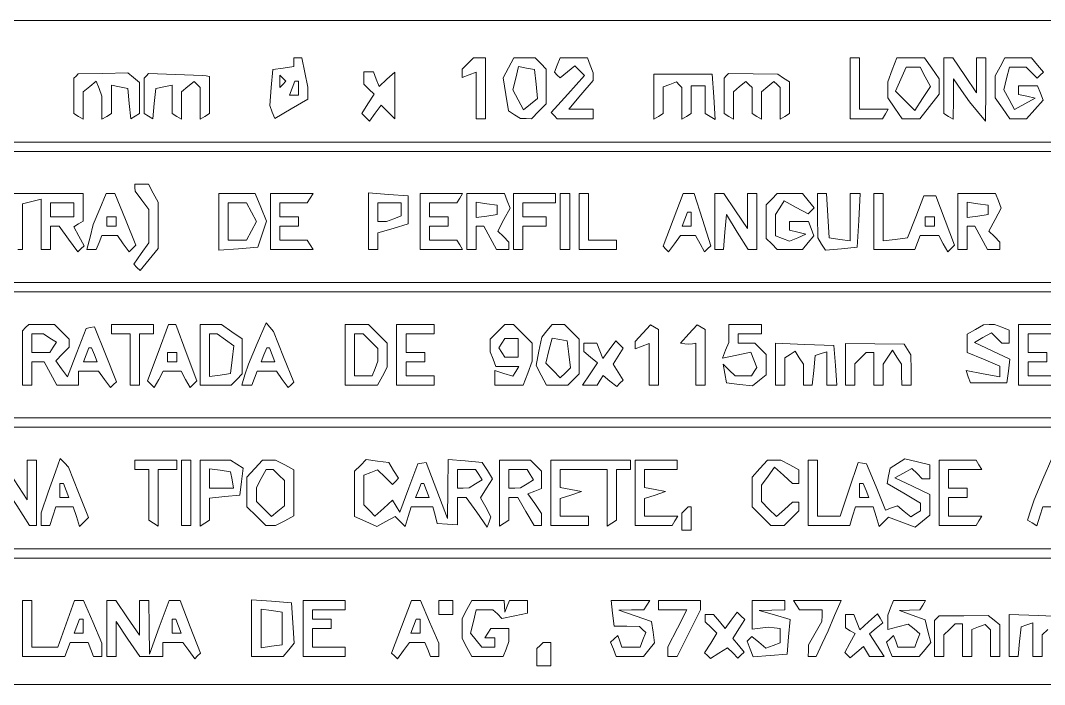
# Paper-space layout 'AN-01-DGE-004' of a CAD drawing. Header units: metres, sheet in millimetres. Extents: x 12 to 193, y 4 to 291.
# Drawn here: x 87.46 to 114.35, y 78.78 to 96.21 of the extents above; entities that cross this region are included whole.
import ezdxf

# ---------------------------------------------------------------- set-up
doc = ezdxf.new("R2010")
doc.units = ezdxf.units.M
doc.layers.add('DGE_CONTORNOS', color=7, linetype='Continuous', lineweight=0)
doc.layers.add('DGE_DATOS', color=7, linetype='Continuous', lineweight=0)

# ---------------------------------------------------------------- blocks, each defined once
blk = doc.blocks.new('LP_REF_DGE_MT_004')
at = {"layer": 'DGE_CONTORNOS'}
for points in [[(180.58, 94.613), (180.58, 93.017), (120.727, 93.017), (60.874, 93.017), (60.874, 94.613), (60.874, 96.209), (120.727, 96.209), (180.58, 96.209)], [(94.637, 95.113), (94.637, 94.999), (94.361, 94.959), (94.085, 94.92), (94.046, 94.447), (94.007, 93.973), (94.072, 93.804), (94.137, 93.634), (94.571, 93.89), (95.005, 94.146), (95.005, 94.303), (95.005, 94.46), (94.929, 94.843), (94.852, 95.227), (94.744, 95.227), (94.637, 95.227)], [(99.204, 95.08), (99.057, 94.932), (99.057, 94.821), (99.057, 94.71), (99.241, 94.78), (99.425, 94.851), (99.425, 94.241), (99.425, 93.631), (99.548, 93.631), (99.671, 93.631), (99.671, 94.429), (99.671, 95.227), (99.511, 95.227), (99.352, 95.227)], [(100.276, 94.965), (100.135, 94.702), (100.206, 94.269), (100.276, 93.835), (100.434, 93.735), (100.592, 93.635), (100.736, 93.633), (100.881, 93.631), (101.074, 93.824), (101.267, 94.017), (101.267, 94.475), (101.267, 94.932), (101.12, 95.08), (100.972, 95.227), (100.694, 95.227), (100.416, 95.227)], [(101.555, 95.038), (101.482, 94.848), (101.556, 94.775), (101.629, 94.701), (101.822, 94.861), (102.014, 95.02), (102.143, 94.891), (102.272, 94.762), (101.833, 94.276), (101.394, 93.79), (101.474, 93.711), (101.553, 93.631), (102.024, 93.631), (102.495, 93.631), (102.495, 93.754), (102.495, 93.877), (102.177, 93.877), (101.859, 93.877), (102.177, 94.254), (102.495, 94.632), (102.495, 94.735), (102.495, 94.839), (102.42, 95.033), (102.346, 95.227), (101.987, 95.227), (101.628, 95.227)], [(109.247, 94.429), (109.247, 93.631), (109.67, 93.631), (110.092, 93.631), (110.168, 93.754), (110.244, 93.877), (109.868, 93.877), (109.493, 93.877), (109.493, 94.552), (109.493, 95.227), (109.37, 95.227), (109.247, 95.227)], [(110.349, 94.912), (110.23, 94.597), (110.23, 94.387), (110.23, 94.177), (110.421, 93.904), (110.612, 93.631), (110.842, 93.631), (111.071, 93.631), (111.326, 93.954), (111.58, 94.278), (111.58, 94.48), (111.58, 94.681), (111.389, 94.954), (111.198, 95.227), (110.833, 95.227), (110.469, 95.227)], [(111.703, 94.498), (111.703, 93.768), (111.826, 93.692), (111.948, 93.616), (111.955, 94.146), (111.961, 94.675), (112.17, 94.374), (112.378, 94.074), (112.589, 93.822), (112.8, 93.57), (112.804, 94.398), (112.808, 95.227), (112.685, 95.227), (112.562, 95.227), (112.562, 94.769), (112.562, 94.311), (112.251, 94.769), (111.94, 95.227), (111.821, 95.227), (111.703, 95.227)], [(113.181, 94.99), (113.053, 94.752), (113.053, 94.464), (113.053, 94.177), (113.245, 93.904), (113.436, 93.631), (113.655, 93.631), (113.875, 93.631), (114.093, 93.872), (114.311, 94.113), (114.239, 94.302), (114.166, 94.49), (113.917, 94.49), (113.667, 94.49), (113.667, 94.377), (113.667, 94.263), (113.882, 94.218), (114.097, 94.173), (113.826, 94.023), (113.555, 93.873), (113.416, 94.132), (113.278, 94.39), (113.352, 94.686), (113.426, 94.981), (113.645, 94.981), (113.864, 94.981), (114.009, 94.836), (114.154, 94.691), (114.235, 94.772), (114.316, 94.853), (114.161, 95.04), (114.006, 95.227), (113.657, 95.227), (113.308, 95.227)], [(100.997, 94.54), (101.034, 94.163), (100.852, 94.012), (100.67, 93.861), (100.528, 94.126), (100.387, 94.39), (100.463, 94.694), (100.539, 94.998), (100.75, 94.958), (100.96, 94.918)], [(111.216, 94.728), (111.352, 94.474), (111.147, 94.16), (110.941, 93.847), (110.686, 94.102), (110.431, 94.357), (110.573, 94.669), (110.715, 94.981), (110.898, 94.981), (111.08, 94.981)], [(88.923, 94.751), (88.867, 94.695), (88.867, 94.232), (88.867, 93.768), (88.989, 93.692), (89.112, 93.616), (89.112, 93.977), (89.112, 94.338), (89.282, 94.478), (89.452, 94.619), (89.528, 94.422), (89.603, 94.225), (89.603, 93.921), (89.603, 93.616), (89.726, 93.692), (89.849, 93.768), (89.849, 94.138), (89.849, 94.508), (90.064, 94.468), (90.278, 94.427), (90.317, 94.027), (90.356, 93.626), (90.471, 93.697), (90.585, 93.768), (90.585, 94.176), (90.585, 94.583), (90.432, 94.708), (90.278, 94.833), (89.629, 94.82), (88.979, 94.808)], [(90.768, 94.754), (90.708, 94.695), (90.708, 94.232), (90.708, 93.768), (90.823, 93.697), (90.938, 93.626), (90.977, 94.027), (91.015, 94.427), (91.23, 94.468), (91.445, 94.508), (91.445, 94.138), (91.445, 93.768), (91.568, 93.692), (91.69, 93.616), (91.69, 93.977), (91.69, 94.338), (91.855, 94.474), (92.02, 94.611), (92.101, 94.53), (92.182, 94.449), (92.182, 94.033), (92.182, 93.616), (92.304, 93.692), (92.427, 93.768), (92.427, 94.252), (92.427, 94.736), (92.335, 94.752), (92.243, 94.769), (91.535, 94.791), (90.827, 94.814)], [(94.351, 94.531), (94.269, 94.449), (94.269, 94.613), (94.269, 94.777), (94.351, 94.695), (94.432, 94.613)], [(96.479, 94.699), (96.479, 94.54), (96.612, 94.407), (96.744, 94.274), (96.585, 94.019), (96.427, 93.765), (96.524, 93.667), (96.622, 93.57), (96.775, 93.779), (96.928, 93.989), (97.109, 93.807), (97.291, 93.626), (97.291, 94.24), (97.291, 94.854), (97.084, 94.667), (96.877, 94.48), (96.805, 94.669), (96.732, 94.859), (96.605, 94.859), (96.479, 94.859)], [(104.091, 94.209), (104.091, 93.616), (104.214, 93.692), (104.336, 93.768), (104.336, 94.116), (104.336, 94.464), (104.508, 94.53), (104.681, 94.596), (104.754, 94.523), (104.827, 94.449), (104.827, 94.033), (104.827, 93.616), (104.95, 93.692), (105.073, 93.768), (105.073, 94.129), (105.073, 94.49), (105.257, 94.49), (105.441, 94.49), (105.441, 94.129), (105.441, 93.768), (105.571, 93.688), (105.701, 93.608), (105.663, 94.202), (105.625, 94.797), (104.858, 94.8), (104.091, 94.802)], [(105.992, 94.754), (105.932, 94.695), (105.932, 94.232), (105.932, 93.768), (106.055, 93.692), (106.178, 93.616), (106.178, 93.977), (106.178, 94.338), (106.343, 94.474), (106.508, 94.611), (106.588, 94.53), (106.669, 94.449), (106.669, 94.109), (106.669, 93.768), (106.792, 93.692), (106.915, 93.616), (106.915, 93.977), (106.915, 94.338), (107.079, 94.474), (107.244, 94.611), (107.325, 94.53), (107.406, 94.449), (107.406, 94.033), (107.406, 93.616), (107.529, 93.692), (107.651, 93.768), (107.651, 94.183), (107.651, 94.599), (107.498, 94.698), (107.344, 94.797), (106.698, 94.805), (106.051, 94.814)], [(94.76, 94.429), (94.76, 94.245), (94.641, 94.245), (94.522, 94.245), (94.593, 94.429), (94.663, 94.613), (94.712, 94.613), (94.76, 94.613)], [(180.58, 91.053), (180.58, 89.334), (120.727, 89.334), (60.874, 89.334), (60.874, 91.053), (60.874, 92.772), (120.727, 92.772), (180.58, 92.772)], [(90.467, 91.82), (90.47, 91.728), (90.651, 91.49), (90.831, 91.251), (90.831, 90.811), (90.831, 90.371), (90.634, 90.09), (90.438, 89.809), (90.522, 89.725), (90.607, 89.641), (90.842, 89.931), (91.077, 90.221), (91.077, 90.829), (91.077, 91.437), (90.949, 91.675), (90.822, 91.912), (90.643, 91.912), (90.463, 91.912)], [(96.601, 90.937), (96.601, 90.193), (96.724, 90.193), (96.847, 90.193), (96.847, 90.414), (96.847, 90.634), (97.246, 90.751), (97.645, 90.869), (97.645, 91.237), (97.645, 91.605), (97.123, 91.643), (96.601, 91.681)], [(88.867, 91.237), (88.867, 91.053), (88.56, 91.053), (88.253, 91.053), (88.253, 91.237), (88.253, 91.421), (88.56, 91.421), (88.867, 91.421)], [(89.544, 91.261), (89.374, 90.855), (89.291, 90.524), (89.208, 90.193), (89.331, 90.193), (89.454, 90.193), (89.525, 90.378), (89.596, 90.562), (89.801, 90.562), (90.006, 90.562), (90.163, 90.347), (90.32, 90.132), (90.407, 90.22), (90.495, 90.307), (90.219, 90.987), (89.943, 91.667), (89.828, 91.667), (89.713, 91.667)], [(92.673, 90.923), (92.673, 90.179), (93.185, 90.217), (93.697, 90.255), (93.811, 90.599), (93.925, 90.942), (93.775, 91.305), (93.625, 91.667), (93.149, 91.667), (92.673, 91.667)], [(93.532, 91.176), (93.663, 90.93), (93.532, 90.684), (93.401, 90.439), (93.159, 90.439), (92.918, 90.439), (92.918, 90.93), (92.918, 91.421), (93.159, 91.421), (93.401, 91.421)], [(94.023, 90.93), (94.023, 90.193), (94.583, 90.193), (95.143, 90.193), (95.067, 90.316), (94.991, 90.439), (94.63, 90.439), (94.269, 90.439), (94.269, 90.623), (94.269, 90.807), (94.514, 90.807), (94.76, 90.807), (94.76, 90.93), (94.76, 91.053), (94.514, 91.053), (94.269, 91.053), (94.269, 91.237), (94.269, 91.421), (94.63, 91.421), (94.991, 91.421), (95.067, 91.544), (95.143, 91.667), (94.583, 91.667), (94.023, 91.667)], [(97.461, 91.25), (97.461, 91.079), (97.267, 91.005), (97.072, 90.93), (96.96, 90.93), (96.847, 90.93), (96.847, 91.176), (96.847, 91.421), (97.154, 91.421), (97.461, 91.421)], [(97.952, 90.93), (97.952, 90.193), (98.512, 90.193), (99.071, 90.193), (98.996, 90.316), (98.92, 90.439), (98.559, 90.439), (98.198, 90.439), (98.198, 90.623), (98.198, 90.807), (98.443, 90.807), (98.689, 90.807), (98.689, 90.93), (98.689, 91.053), (98.443, 91.053), (98.198, 91.053), (98.198, 91.237), (98.198, 91.421), (98.559, 91.421), (98.92, 91.421), (98.996, 91.544), (99.071, 91.667), (98.512, 91.667), (97.952, 91.667)], [(99.18, 90.93), (99.18, 90.193), (99.303, 90.193), (99.425, 90.193), (99.425, 90.5), (99.425, 90.807), (99.527, 90.807), (99.629, 90.807), (99.794, 90.5), (99.958, 90.193), (100.121, 90.193), (100.285, 90.193), (100.285, 90.292), (100.285, 90.39), (100.14, 90.535), (99.995, 90.679), (100.156, 90.981), (100.317, 91.282), (100.244, 91.474), (100.17, 91.667), (99.675, 91.667), (99.18, 91.667)], [(99.978, 91.237), (99.978, 91.114), (99.702, 91.075), (99.425, 91.036), (99.425, 91.237), (99.425, 91.438), (99.702, 91.399), (99.978, 91.36)], [(100.408, 90.93), (100.408, 90.193), (100.53, 90.193), (100.653, 90.193), (100.653, 90.5), (100.653, 90.807), (100.96, 90.807), (101.267, 90.807), (101.267, 90.93), (101.267, 91.053), (100.96, 91.053), (100.653, 91.053), (100.653, 91.237), (100.653, 91.421), (101.083, 91.421), (101.512, 91.421), (101.512, 91.544), (101.512, 91.667), (100.96, 91.667), (100.408, 91.667)], [(101.635, 90.93), (101.635, 90.193), (101.758, 90.193), (101.881, 90.193), (101.881, 90.93), (101.881, 91.667), (101.758, 91.667), (101.635, 91.667)], [(102.126, 90.93), (102.126, 90.193), (102.617, 90.193), (103.109, 90.193), (103.109, 90.316), (103.109, 90.439), (102.74, 90.439), (102.372, 90.439), (102.372, 91.053), (102.372, 91.667), (102.249, 91.667), (102.126, 91.667)], [(104.596, 90.974), (104.331, 90.28), (104.405, 90.206), (104.479, 90.132), (104.636, 90.347), (104.793, 90.562), (104.988, 90.562), (105.184, 90.562), (105.303, 90.348), (105.423, 90.134), (105.503, 90.214), (105.583, 90.295), (105.367, 90.981), (105.151, 91.667), (105.006, 91.667), (104.862, 91.667)], [(105.687, 90.93), (105.687, 90.193), (105.802, 90.193), (105.918, 90.193), (105.956, 90.654), (105.994, 91.114), (106.28, 90.654), (106.566, 90.193), (106.679, 90.193), (106.792, 90.193), (106.792, 90.93), (106.792, 91.667), (106.669, 91.667), (106.546, 91.667), (106.546, 91.208), (106.546, 90.75), (106.235, 91.208), (105.924, 91.667), (105.805, 91.667), (105.687, 91.667)], [(107.185, 91.519), (107.037, 91.372), (107.037, 90.93), (107.037, 90.488), (107.185, 90.341), (107.332, 90.193), (107.661, 90.193), (107.99, 90.193), (108.141, 90.376), (108.293, 90.559), (108.221, 90.744), (108.15, 90.93), (107.901, 90.93), (107.651, 90.93), (107.651, 90.816), (107.651, 90.702), (107.866, 90.651), (108.081, 90.6), (107.866, 90.506), (107.651, 90.413), (107.467, 90.483), (107.283, 90.554), (107.285, 90.834), (107.287, 91.114), (107.4, 91.293), (107.513, 91.471), (107.827, 91.303), (108.142, 91.134), (108.221, 91.213), (108.3, 91.292), (108.145, 91.479), (107.99, 91.667), (107.661, 91.667), (107.332, 91.667)], [(108.39, 91.083), (108.392, 90.5), (108.495, 90.338), (108.598, 90.175), (109.015, 90.215), (109.432, 90.255), (109.468, 90.961), (109.505, 91.667), (109.376, 91.667), (109.247, 91.667), (109.247, 91.044), (109.247, 90.422), (108.971, 90.461), (108.695, 90.5), (108.657, 91.083), (108.62, 91.667), (108.504, 91.667), (108.388, 91.667)], [(109.861, 90.93), (109.861, 90.193), (110.401, 90.193), (110.94, 90.193), (111.011, 90.378), (111.081, 90.562), (111.325, 90.562), (111.568, 90.562), (111.688, 90.348), (111.807, 90.134), (111.895, 90.222), (111.984, 90.31), (111.738, 90.958), (111.491, 91.605), (111.337, 91.605), (111.182, 91.605), (110.967, 91.053), (110.752, 90.5), (110.429, 90.461), (110.107, 90.423), (110.107, 91.045), (110.107, 91.667), (109.984, 91.667), (109.861, 91.667)], [(112.071, 90.93), (112.071, 90.193), (112.194, 90.193), (112.317, 90.193), (112.317, 90.5), (112.317, 90.807), (112.419, 90.807), (112.521, 90.807), (112.685, 90.5), (112.849, 90.193), (113.013, 90.193), (113.176, 90.193), (113.176, 90.292), (113.176, 90.39), (113.031, 90.535), (112.886, 90.679), (113.048, 90.981), (113.209, 91.282), (113.135, 91.474), (113.061, 91.667), (112.566, 91.667), (112.071, 91.667)], [(112.869, 91.237), (112.869, 91.114), (112.593, 91.075), (112.317, 91.036), (112.317, 91.237), (112.317, 91.438), (112.593, 91.399), (112.869, 91.36)], [(105.073, 90.991), (105.073, 90.807), (104.954, 90.807), (104.835, 90.807), (104.906, 90.991), (104.976, 91.176), (105.025, 91.176), (105.073, 91.176)], [(89.972, 90.93), (89.972, 90.807), (89.849, 90.807), (89.726, 90.807), (89.726, 90.93), (89.726, 91.053), (89.849, 91.053), (89.972, 91.053)], [(111.457, 90.93), (111.457, 90.807), (111.335, 90.807), (111.212, 90.807), (111.212, 90.93), (111.212, 91.053), (111.335, 91.053), (111.457, 91.053)], [(180.58, 87.431), (180.58, 85.774), (120.727, 85.774), (60.874, 85.774), (60.874, 87.431), (60.874, 89.088), (120.727, 89.088), (180.58, 89.088)], [(87.598, 88.147), (87.516, 88.065), (87.516, 87.349), (87.516, 86.633), (87.639, 86.633), (87.762, 86.633), (87.762, 86.94), (87.762, 87.247), (87.925, 87.247), (88.088, 87.247), (88.253, 86.94), (88.417, 86.633), (88.703, 86.633), (88.989, 86.633), (88.989, 86.817), (88.989, 87.001), (89.252, 87.001), (89.515, 87.001), (89.672, 86.787), (89.829, 86.572), (89.906, 86.649), (89.983, 86.726), (89.694, 87.447), (89.404, 88.168), (89.294, 88.146), (89.185, 88.125), (88.942, 87.488), (88.7, 86.85), (88.544, 87.063), (88.388, 87.277), (88.566, 87.455), (88.744, 87.633), (88.744, 87.738), (88.744, 87.843), (88.551, 88.036), (88.358, 88.229), (88.019, 88.229), (87.68, 88.229)], [(89.849, 88.106), (89.849, 87.983), (90.094, 87.983), (90.34, 87.983), (90.34, 87.308), (90.34, 86.633), (90.463, 86.633), (90.585, 86.633), (90.585, 87.308), (90.585, 87.983), (90.77, 87.983), (90.954, 87.983), (90.954, 88.106), (90.954, 88.229), (90.401, 88.229), (89.849, 88.229)], [(91.075, 87.488), (90.798, 86.748), (90.885, 86.661), (90.972, 86.574), (91.092, 86.787), (91.212, 87.001), (91.445, 87.001), (91.678, 87.001), (91.798, 86.787), (91.918, 86.574), (92.005, 86.661), (92.092, 86.748), (91.815, 87.488), (91.538, 88.229), (91.445, 88.229), (91.352, 88.229)], [(92.182, 87.431), (92.182, 86.633), (92.587, 86.633), (92.992, 86.633), (93.139, 86.78), (93.287, 86.928), (93.287, 87.387), (93.287, 87.847), (93.014, 88.038), (92.741, 88.229), (92.461, 88.229), (92.182, 88.229)], [(93.677, 87.727), (93.445, 87.185), (93.357, 86.909), (93.27, 86.633), (93.405, 86.633), (93.54, 86.633), (93.61, 86.817), (93.681, 87.001), (93.931, 87.001), (94.18, 87.001), (94.337, 86.787), (94.494, 86.572), (94.567, 86.645), (94.639, 86.717), (94.372, 87.381), (94.105, 88.045), (94.007, 88.157), (93.909, 88.269)], [(95.988, 87.431), (95.988, 86.633), (96.413, 86.633), (96.838, 86.633), (96.965, 86.87), (97.093, 87.108), (97.093, 87.423), (97.093, 87.738), (96.847, 87.983), (96.601, 88.229), (96.295, 88.229), (95.988, 88.229)], [(97.338, 87.431), (97.338, 86.633), (97.829, 86.633), (98.32, 86.633), (98.32, 86.756), (98.32, 86.878), (97.952, 86.878), (97.584, 86.878), (97.584, 87.063), (97.584, 87.247), (97.829, 87.247), (98.075, 87.247), (98.075, 87.37), (98.075, 87.492), (97.829, 87.492), (97.584, 87.492), (97.584, 87.738), (97.584, 87.983), (97.952, 87.983), (98.32, 87.983), (98.32, 88.106), (98.32, 88.229), (97.829, 88.229), (97.338, 88.229)], [(99.987, 88.036), (99.794, 87.843), (99.794, 87.678), (99.794, 87.512), (99.868, 87.318), (99.943, 87.124), (100.244, 87.124), (100.545, 87.124), (100.466, 86.996), (100.387, 86.868), (100.152, 86.943), (99.916, 87.018), (99.916, 86.825), (99.916, 86.633), (100.288, 86.633), (100.659, 86.633), (100.779, 86.948), (100.899, 87.263), (100.899, 87.5), (100.899, 87.738), (100.653, 87.983), (100.408, 88.229), (100.294, 88.229), (100.179, 88.229)], [(101.283, 88.064), (101.146, 87.899), (101.071, 87.526), (100.997, 87.154), (101.136, 86.893), (101.276, 86.633), (101.554, 86.633), (101.832, 86.633), (101.979, 86.78), (102.126, 86.928), (102.126, 87.385), (102.126, 87.843), (101.933, 88.036), (101.741, 88.229), (101.58, 88.229), (101.42, 88.229)], [(103.8, 88.002), (103.6, 87.78), (103.6, 87.684), (103.6, 87.589), (103.784, 87.66), (103.968, 87.73), (103.968, 87.182), (103.968, 86.633), (104.091, 86.633), (104.214, 86.633), (104.214, 87.362), (104.214, 88.092), (104.107, 88.157), (104.001, 88.223)], [(105.009, 87.981), (104.789, 87.738), (104.9, 87.723), (105.012, 87.709), (105.104, 87.723), (105.196, 87.738), (105.196, 87.185), (105.196, 86.633), (105.319, 86.633), (105.441, 86.633), (105.441, 87.362), (105.441, 88.092), (105.335, 88.157), (105.229, 88.223)], [(106.055, 87.993), (106.055, 87.758), (105.975, 87.55), (105.896, 87.342), (106.267, 87.423), (106.638, 87.505), (106.715, 87.303), (106.793, 87.102), (106.724, 86.99), (106.655, 86.878), (106.441, 86.878), (106.227, 86.878), (106.068, 87.032), (105.909, 87.185), (105.952, 86.94), (105.996, 86.694), (106.34, 86.655), (106.684, 86.615), (106.861, 86.762), (107.037, 86.909), (107.037, 87.176), (107.037, 87.443), (106.89, 87.591), (106.743, 87.738), (106.522, 87.738), (106.301, 87.738), (106.301, 87.861), (106.301, 87.983), (106.608, 87.983), (106.915, 87.983), (106.915, 88.106), (106.915, 88.229), (106.485, 88.229), (106.055, 88.229)], [(112.532, 88.096), (112.317, 87.971), (112.317, 87.733), (112.317, 87.496), (112.746, 87.316), (113.176, 87.137), (113.176, 86.994), (113.176, 86.851), (112.734, 86.934), (112.291, 87.017), (112.345, 86.856), (112.399, 86.694), (112.879, 86.694), (113.36, 86.694), (113.397, 87.006), (113.433, 87.319), (112.971, 87.539), (112.509, 87.759), (112.731, 87.884), (112.954, 88.009), (113.09, 87.873), (113.225, 87.738), (113.324, 87.738), (113.422, 87.738), (113.422, 87.909), (113.422, 88.08), (113.228, 88.154), (113.033, 88.229), (112.89, 88.225), (112.746, 88.222)], [(113.667, 87.431), (113.667, 86.633), (114.158, 86.633), (114.65, 86.633), (114.65, 86.756), (114.65, 86.878), (114.281, 86.878), (113.913, 86.878), (113.913, 87.063), (113.913, 87.247), (114.158, 87.247), (114.404, 87.247), (114.404, 87.37), (114.404, 87.492), (114.158, 87.492), (113.913, 87.492), (113.913, 87.738), (113.913, 87.983), (114.281, 87.983), (114.65, 87.983), (114.65, 88.106), (114.65, 88.229), (114.158, 88.229), (113.667, 88.229)], [(88.238, 87.873), (88.407, 87.765), (88.323, 87.629), (88.238, 87.492), (88, 87.492), (87.762, 87.492), (87.762, 87.738), (87.762, 87.983), (87.915, 87.982), (88.069, 87.98)], [(92.844, 87.824), (93.062, 87.664), (93.021, 87.302), (92.98, 86.94), (92.703, 86.901), (92.427, 86.861), (92.427, 87.422), (92.427, 87.983), (92.526, 87.983), (92.626, 87.983)], [(96.654, 87.791), (96.847, 87.598), (96.847, 87.432), (96.847, 87.267), (96.772, 87.073), (96.698, 86.878), (96.466, 86.878), (96.233, 86.878), (96.233, 87.431), (96.233, 87.983), (96.347, 87.983), (96.461, 87.983)], [(100.53, 87.615), (100.53, 87.37), (100.353, 87.37), (100.176, 87.37), (100.101, 87.492), (100.025, 87.615), (100.101, 87.738), (100.176, 87.861), (100.353, 87.861), (100.53, 87.861)], [(101.86, 87.446), (101.9, 87.094), (101.767, 86.961), (101.634, 86.828), (101.443, 87.018), (101.253, 87.208), (101.336, 87.541), (101.419, 87.873), (101.619, 87.835), (101.819, 87.797)], [(102.249, 87.63), (102.249, 87.522), (102.429, 87.373), (102.608, 87.224), (102.415, 86.929), (102.221, 86.633), (102.412, 86.633), (102.603, 86.633), (102.683, 86.762), (102.762, 86.89), (102.938, 86.744), (103.115, 86.598), (103.199, 86.683), (103.284, 86.767), (103.153, 86.976), (103.021, 87.184), (103.152, 87.394), (103.283, 87.604), (103.186, 87.701), (103.088, 87.799), (102.918, 87.565), (102.747, 87.332), (102.669, 87.535), (102.591, 87.738), (102.42, 87.738), (102.249, 87.738)], [(107.283, 87.184), (107.283, 86.633), (107.406, 86.633), (107.529, 86.633), (107.529, 86.994), (107.529, 87.355), (107.665, 87.439), (107.802, 87.524), (107.909, 87.355), (108.016, 87.185), (108.018, 86.909), (108.02, 86.633), (108.135, 86.633), (108.25, 86.633), (108.288, 87.022), (108.327, 87.412), (108.48, 87.462), (108.633, 87.513), (108.633, 87.073), (108.633, 86.633), (108.763, 86.633), (108.893, 86.633), (108.855, 87.155), (108.818, 87.676), (108.05, 87.706), (107.283, 87.736)], [(109.125, 87.183), (109.125, 86.633), (109.247, 86.633), (109.37, 86.633), (109.37, 86.915), (109.37, 87.198), (109.517, 87.345), (109.665, 87.492), (109.763, 87.492), (109.861, 87.492), (109.861, 87.063), (109.861, 86.633), (109.984, 86.633), (110.107, 86.633), (110.109, 86.909), (110.111, 87.185), (110.231, 87.37), (110.352, 87.554), (110.473, 87.37), (110.594, 87.185), (110.596, 86.909), (110.598, 86.633), (110.721, 86.633), (110.843, 86.633), (110.842, 87.032), (110.84, 87.431), (110.749, 87.571), (110.659, 87.711), (109.892, 87.722), (109.125, 87.732)], [(89.402, 87.431), (89.473, 87.247), (89.296, 87.247), (89.12, 87.247), (89.191, 87.431), (89.261, 87.615), (89.296, 87.615), (89.331, 87.615)], [(91.568, 87.37), (91.568, 87.247), (91.445, 87.247), (91.322, 87.247), (91.322, 87.37), (91.322, 87.492), (91.445, 87.492), (91.568, 87.492)], [(94.068, 87.431), (94.138, 87.247), (93.962, 87.247), (93.785, 87.247), (93.856, 87.431), (93.927, 87.615), (93.962, 87.615), (93.997, 87.615)], [(180.58, 83.932), (180.58, 82.336), (120.727, 82.336), (60.874, 82.336), (60.874, 83.932), (60.874, 85.528), (120.727, 85.528), (180.58, 85.528)], [(88.443, 84.536), (88.38, 84.362), (88.193, 83.824), (88.007, 83.287), (88.007, 83.118), (88.007, 82.95), (88.122, 82.95), (88.236, 82.95), (88.314, 83.195), (88.392, 83.441), (88.621, 83.441), (88.85, 83.441), (88.932, 83.183), (89.014, 82.925), (89.13, 83.041), (89.246, 83.157), (88.986, 83.821), (88.726, 84.484), (88.616, 84.597), (88.506, 84.71)], [(96.386, 84.527), (96.233, 84.374), (96.233, 83.782), (96.233, 83.19), (96.525, 83.057), (96.816, 82.924), (97.058, 83.054), (97.3, 83.184), (97.43, 83.054), (97.559, 82.925), (97.641, 83.183), (97.723, 83.441), (98.007, 83.441), (98.292, 83.441), (98.349, 83.223), (98.406, 83.005), (98.67, 82.985), (98.934, 82.965), (98.934, 83.326), (98.934, 83.686), (99.049, 83.686), (99.163, 83.686), (99.441, 83.297), (99.718, 82.907), (99.764, 83.044), (99.81, 83.182), (99.676, 83.431), (99.542, 83.681), (99.698, 83.93), (99.853, 84.178), (99.719, 84.393), (99.585, 84.607), (99.137, 84.645), (98.689, 84.683), (98.682, 83.909), (98.676, 83.134), (98.394, 83.871), (98.112, 84.607), (98.001, 84.589), (97.891, 84.571), (97.657, 83.936), (97.424, 83.302), (97.327, 83.458), (97.23, 83.615), (97, 83.407), (96.77, 83.199), (96.624, 83.344), (96.479, 83.49), (96.479, 83.882), (96.479, 84.274), (96.659, 84.343), (96.84, 84.413), (97.033, 84.219), (97.227, 84.025), (97.309, 84.107), (97.391, 84.189), (97.26, 84.398), (97.129, 84.607), (96.834, 84.643), (96.538, 84.679)], [(108.142, 83.809), (108.142, 82.95), (108.687, 82.95), (109.231, 82.95), (109.309, 83.195), (109.387, 83.441), (109.616, 83.441), (109.845, 83.441), (109.927, 83.183), (110.008, 82.925), (110.129, 83.046), (110.25, 83.166), (110.598, 83.035), (110.947, 82.903), (111.141, 83.064), (111.335, 83.225), (111.335, 83.495), (111.335, 83.764), (110.878, 83.981), (110.421, 84.199), (110.644, 84.324), (110.867, 84.448), (111.003, 84.313), (111.138, 84.177), (111.236, 84.177), (111.335, 84.177), (111.335, 84.359), (111.335, 84.541), (111.009, 84.623), (110.683, 84.705), (110.487, 84.581), (110.291, 84.458), (110.251, 84.257), (110.212, 84.057), (110.65, 83.798), (111.089, 83.539), (111.089, 83.436), (111.089, 83.333), (110.961, 83.253), (110.833, 83.174), (110.658, 83.319), (110.483, 83.464), (110.326, 83.411), (110.168, 83.357), (109.923, 83.964), (109.677, 84.57), (109.565, 84.588), (109.452, 84.607), (109.217, 83.901), (108.981, 83.195), (108.685, 83.195), (108.388, 83.195), (108.388, 83.932), (108.388, 84.669), (108.265, 84.669), (108.142, 84.669)], [(86.779, 83.802), (86.779, 82.935), (86.902, 83.011), (87.025, 83.087), (87.027, 83.54), (87.029, 83.993), (87.365, 83.472), (87.7, 82.952), (87.792, 82.951), (87.884, 82.95), (87.884, 83.809), (87.884, 84.669), (87.762, 84.669), (87.639, 84.669), (87.637, 84.147), (87.635, 83.625), (87.299, 84.146), (86.964, 84.667), (86.871, 84.668), (86.779, 84.669)], [(90.463, 84.546), (90.463, 84.423), (90.647, 84.423), (90.831, 84.423), (90.831, 83.755), (90.831, 83.087), (90.954, 83.011), (91.077, 82.935), (91.077, 83.679), (91.077, 84.423), (91.322, 84.423), (91.568, 84.423), (91.568, 84.546), (91.568, 84.669), (91.015, 84.669), (90.463, 84.669)], [(91.69, 83.809), (91.69, 82.95), (91.813, 82.95), (91.936, 82.95), (91.936, 83.809), (91.936, 84.669), (91.813, 84.669), (91.69, 84.669)], [(92.182, 83.802), (92.182, 82.935), (92.304, 83.011), (92.427, 83.087), (92.427, 83.379), (92.427, 83.671), (92.826, 83.709), (93.225, 83.748), (93.266, 84.103), (93.306, 84.458), (93.143, 84.561), (92.98, 84.665), (92.581, 84.667), (92.182, 84.669)], [(93.018, 84.147), (93.059, 83.932), (92.743, 83.932), (92.427, 83.932), (92.427, 84.186), (92.427, 84.44), (92.702, 84.401), (92.977, 84.362)], [(93.612, 84.444), (93.409, 84.22), (93.409, 83.83), (93.409, 83.441), (93.655, 83.195), (93.9, 82.95), (94.031, 82.95), (94.162, 82.95), (94.4, 83.077), (94.637, 83.204), (94.637, 83.809), (94.637, 84.414), (94.4, 84.541), (94.162, 84.669), (93.989, 84.669), (93.816, 84.669)], [(94.244, 84.276), (94.391, 84.128), (94.391, 83.8), (94.391, 83.471), (94.22, 83.329), (94.049, 83.187), (93.852, 83.384), (93.655, 83.581), (93.655, 83.765), (93.655, 83.948), (93.782, 84.186), (93.909, 84.423), (94.003, 84.423), (94.097, 84.423)], [(99.495, 84.287), (99.58, 84.15), (99.41, 84.043), (99.241, 83.936), (99.088, 83.934), (98.934, 83.932), (98.934, 84.177), (98.934, 84.423), (99.173, 84.423), (99.411, 84.423)], [(100.039, 83.802), (100.039, 82.935), (100.162, 83.011), (100.285, 83.087), (100.285, 83.387), (100.285, 83.686), (100.401, 83.686), (100.516, 83.686), (100.734, 83.318), (100.952, 82.95), (101.048, 82.95), (101.144, 82.95), (101.144, 83.107), (101.144, 83.263), (100.962, 83.524), (100.779, 83.784), (100.962, 83.854), (101.144, 83.924), (101.144, 84.149), (101.144, 84.374), (100.997, 84.521), (100.85, 84.669), (100.444, 84.669), (100.039, 84.669)], [(100.846, 84.287), (100.93, 84.15), (100.761, 84.043), (100.592, 83.936), (100.438, 83.934), (100.285, 83.932), (100.285, 84.177), (100.285, 84.423), (100.523, 84.423), (100.761, 84.423)], [(101.39, 83.809), (101.39, 82.95), (101.881, 82.95), (102.372, 82.95), (102.372, 83.073), (102.372, 83.195), (102.004, 83.195), (101.635, 83.195), (101.635, 83.427), (101.635, 83.658), (101.912, 83.749), (102.188, 83.84), (101.912, 83.895), (101.635, 83.949), (101.635, 84.186), (101.635, 84.423), (102.249, 84.423), (102.863, 84.423), (102.863, 83.679), (102.863, 82.935), (102.986, 83.011), (103.109, 83.087), (103.109, 83.755), (103.109, 84.423), (103.293, 84.423), (103.477, 84.423), (103.477, 84.546), (103.477, 84.669), (102.433, 84.669), (101.39, 84.669)], [(103.6, 83.809), (103.6, 82.95), (104.084, 82.95), (104.567, 82.95), (104.643, 83.073), (104.719, 83.195), (104.282, 83.195), (103.845, 83.195), (103.845, 83.427), (103.845, 83.658), (104.121, 83.749), (104.398, 83.84), (104.121, 83.895), (103.845, 83.949), (103.845, 84.186), (103.845, 84.423), (104.275, 84.423), (104.705, 84.423), (104.705, 84.546), (104.705, 84.669), (104.152, 84.669), (103.6, 84.669)], [(106.872, 84.444), (106.669, 84.22), (106.669, 83.83), (106.669, 83.441), (106.915, 83.195), (107.16, 82.95), (107.336, 82.95), (107.511, 82.95), (107.704, 83.143), (107.897, 83.336), (107.897, 83.45), (107.897, 83.564), (107.814, 83.564), (107.732, 83.564), (107.522, 83.374), (107.312, 83.184), (107.113, 83.382), (106.915, 83.581), (106.915, 83.794), (106.915, 84.008), (107.088, 84.244), (107.261, 84.481), (107.496, 84.268), (107.732, 84.055), (107.814, 84.055), (107.897, 84.055), (107.897, 84.235), (107.897, 84.414), (107.659, 84.541), (107.422, 84.669), (107.249, 84.669), (107.075, 84.669)], [(111.58, 83.809), (111.58, 82.95), (112.064, 82.95), (112.548, 82.95), (112.624, 83.073), (112.7, 83.195), (112.263, 83.195), (111.826, 83.195), (111.826, 83.441), (111.826, 83.686), (112.071, 83.686), (112.317, 83.686), (112.317, 83.809), (112.317, 83.932), (112.071, 83.932), (111.826, 83.932), (111.826, 84.177), (111.826, 84.423), (112.263, 84.423), (112.7, 84.423), (112.624, 84.546), (112.548, 84.669), (112.064, 84.669), (111.58, 84.669)], [(88.665, 83.871), (88.736, 83.686), (88.617, 83.686), (88.498, 83.686), (88.498, 83.871), (88.498, 84.055), (88.547, 84.055), (88.595, 84.055)], [(98.119, 83.871), (98.19, 83.686), (98.013, 83.686), (97.837, 83.686), (97.908, 83.871), (97.978, 84.055), (98.013, 84.055), (98.048, 84.055)], [(109.66, 83.871), (109.731, 83.686), (109.612, 83.686), (109.493, 83.686), (109.493, 83.871), (109.493, 84.055), (109.541, 84.055), (109.589, 84.055)], [(104.909, 83.359), (104.827, 83.277), (104.827, 83.052), (104.827, 82.827), (104.95, 82.827), (105.073, 82.827), (105.073, 83.134), (105.073, 83.441), (105.032, 83.441), (104.991, 83.441)], [(180.58, 80.433), (180.58, 78.775), (120.727, 78.775), (60.874, 78.775), (60.874, 80.433), (60.874, 82.09), (120.727, 82.09), (180.58, 82.09)], [(87.516, 80.249), (87.516, 79.512), (88.072, 79.512), (88.629, 79.512), (88.699, 79.696), (88.77, 79.88), (89.006, 79.88), (89.243, 79.88), (89.313, 79.696), (89.384, 79.512), (89.494, 79.512), (89.603, 79.512), (89.603, 79.686), (89.603, 79.86), (89.362, 80.423), (89.121, 80.985), (88.999, 80.985), (88.877, 80.985), (88.659, 80.372), (88.441, 79.758), (88.101, 79.758), (87.762, 79.758), (87.762, 80.372), (87.762, 80.985), (87.639, 80.985), (87.516, 80.985)], [(89.726, 80.249), (89.726, 79.512), (89.849, 79.512), (89.972, 79.512), (89.972, 79.97), (89.972, 80.429), (90.283, 79.97), (90.594, 79.512), (90.897, 79.512), (91.199, 79.512), (91.199, 79.696), (91.199, 79.88), (91.462, 79.88), (91.725, 79.88), (91.882, 79.666), (92.039, 79.451), (92.113, 79.525), (92.187, 79.599), (91.922, 80.292), (91.656, 80.985), (91.513, 80.985), (91.37, 80.985), (91.108, 80.279), (90.847, 79.573), (90.839, 80.279), (90.831, 80.985), (90.708, 80.985), (90.585, 80.985), (90.585, 80.527), (90.585, 80.069), (90.274, 80.527), (89.963, 80.985), (89.844, 80.985), (89.726, 80.985)], [(93.532, 80.256), (93.532, 79.512), (93.947, 79.512), (94.361, 79.512), (94.507, 79.687), (94.652, 79.862), (94.614, 80.393), (94.576, 80.924), (94.054, 80.962), (93.532, 80.999)], [(94.883, 80.249), (94.883, 79.512), (95.435, 79.512), (95.988, 79.512), (95.988, 79.635), (95.988, 79.758), (95.558, 79.758), (95.128, 79.758), (95.128, 80.003), (95.128, 80.249), (95.374, 80.249), (95.619, 80.249), (95.619, 80.372), (95.619, 80.494), (95.374, 80.494), (95.128, 80.494), (95.128, 80.617), (95.128, 80.74), (95.558, 80.74), (95.988, 80.74), (95.988, 80.863), (95.988, 80.985), (95.435, 80.985), (94.883, 80.985)], [(97.465, 80.294), (97.207, 79.603), (97.282, 79.527), (97.358, 79.451), (97.515, 79.666), (97.672, 79.88), (97.877, 79.88), (98.082, 79.88), (98.153, 79.696), (98.224, 79.512), (98.333, 79.512), (98.443, 79.512), (98.443, 79.686), (98.443, 79.86), (98.202, 80.423), (97.961, 80.985), (97.842, 80.985), (97.724, 80.985)], [(98.443, 80.801), (98.443, 80.617), (98.627, 80.617), (98.811, 80.617), (98.811, 80.801), (98.811, 80.985), (98.627, 80.985), (98.443, 80.985)], [(99.184, 80.748), (99.057, 80.51), (99.057, 80.249), (99.057, 79.987), (99.184, 79.75), (99.311, 79.512), (99.723, 79.512), (100.136, 79.512), (100.21, 79.706), (100.285, 79.901), (100.285, 80.075), (100.285, 80.249), (100.046, 80.249), (99.808, 80.249), (99.732, 80.126), (99.656, 80.003), (99.786, 80.003), (99.916, 80.003), (99.916, 79.88), (99.916, 79.758), (99.747, 79.758), (99.578, 79.758), (99.427, 79.94), (99.275, 80.123), (99.353, 80.431), (99.43, 80.74), (99.649, 80.74), (99.867, 80.74), (99.984, 80.627), (100.101, 80.513), (100.438, 80.579), (100.776, 80.646), (100.776, 80.816), (100.776, 80.985), (100.541, 80.985), (100.305, 80.985), (100.243, 80.832), (100.181, 80.678), (100.172, 80.832), (100.162, 80.985), (99.737, 80.985), (99.311, 80.985)], [(103.008, 80.648), (103.047, 80.31), (103.38, 80.304), (103.713, 80.299), (103.794, 80.218), (103.876, 80.137), (103.803, 79.947), (103.73, 79.758), (103.491, 79.758), (103.252, 79.758), (103.197, 79.911), (103.142, 80.065), (103.049, 79.978), (102.955, 79.891), (103.028, 79.702), (103.101, 79.512), (103.458, 79.512), (103.815, 79.512), (103.962, 79.69), (104.11, 79.867), (104.07, 80.15), (104.029, 80.433), (103.6, 80.579), (103.17, 80.726), (103.5, 80.733), (103.831, 80.74), (103.907, 80.863), (103.982, 80.985), (103.476, 80.985), (102.969, 80.985)], [(104.214, 80.863), (104.214, 80.74), (104.584, 80.74), (104.955, 80.74), (104.707, 80.254), (104.459, 79.767), (104.459, 79.64), (104.459, 79.512), (104.58, 79.512), (104.701, 79.512), (105.01, 80.122), (105.319, 80.732), (105.319, 80.859), (105.319, 80.985), (104.766, 80.985), (104.214, 80.985)], [(106.669, 80.609), (106.669, 80.233), (106.884, 80.255), (107.099, 80.277), (107.252, 80.263), (107.406, 80.249), (107.406, 80.061), (107.406, 79.873), (107.22, 79.801), (107.034, 79.73), (106.849, 79.884), (106.663, 80.038), (106.602, 79.977), (106.541, 79.916), (106.62, 79.707), (106.7, 79.499), (107.145, 79.536), (107.59, 79.573), (107.628, 80.029), (107.665, 80.484), (107.259, 80.601), (106.853, 80.718), (107.191, 80.729), (107.529, 80.74), (107.529, 80.863), (107.529, 80.985), (107.099, 80.985), (106.669, 80.985)], [(107.835, 80.863), (107.911, 80.74), (108.211, 80.74), (108.511, 80.74), (108.506, 80.586), (108.502, 80.433), (108.327, 80.126), (108.151, 79.819), (108.147, 79.666), (108.142, 79.512), (108.245, 79.512), (108.349, 79.512), (108.506, 79.85), (108.664, 80.187), (108.835, 80.586), (109.005, 80.985), (108.382, 80.985), (107.76, 80.985)], [(110.304, 80.791), (110.23, 80.597), (110.23, 80.409), (110.23, 80.22), (110.499, 80.291), (110.769, 80.361), (110.922, 80.235), (111.074, 80.108), (111.007, 79.933), (110.94, 79.758), (110.718, 79.758), (110.496, 79.758), (110.441, 79.911), (110.386, 80.065), (110.293, 79.978), (110.199, 79.891), (110.272, 79.702), (110.345, 79.512), (110.702, 79.512), (111.059, 79.512), (111.21, 79.695), (111.362, 79.877), (111.287, 80.175), (111.212, 80.474), (110.874, 80.597), (110.537, 80.72), (110.806, 80.73), (111.075, 80.74), (111.15, 80.863), (111.226, 80.985), (110.802, 80.985), (110.379, 80.985)], [(94.33, 80.249), (94.33, 79.819), (94.054, 79.78), (93.778, 79.741), (93.778, 80.249), (93.778, 80.757), (94.054, 80.718), (94.33, 80.678)], [(105.441, 80.519), (105.441, 80.421), (105.592, 80.27), (105.742, 80.12), (105.583, 79.865), (105.424, 79.611), (105.5, 79.535), (105.575, 79.46), (105.799, 79.6), (106.024, 79.74), (106.16, 79.604), (106.297, 79.467), (106.378, 79.548), (106.459, 79.629), (106.311, 79.806), (106.164, 79.984), (106.32, 80.234), (106.476, 80.483), (106.378, 80.581), (106.281, 80.678), (106.123, 80.462), (105.965, 80.246), (105.811, 80.432), (105.657, 80.617), (105.549, 80.617), (105.441, 80.617)], [(89.112, 80.31), (89.112, 80.126), (88.993, 80.126), (88.874, 80.126), (88.945, 80.31), (89.016, 80.494), (89.064, 80.494), (89.112, 80.494)], [(91.612, 80.31), (91.683, 80.126), (91.564, 80.126), (91.445, 80.126), (91.445, 80.31), (91.445, 80.494), (91.493, 80.494), (91.541, 80.494)], [(97.952, 80.31), (97.952, 80.126), (97.833, 80.126), (97.714, 80.126), (97.785, 80.31), (97.855, 80.494), (97.904, 80.494), (97.952, 80.494)], [(109.125, 80.44), (109.125, 80.263), (109.248, 80.187), (109.371, 80.111), (109.238, 79.862), (109.105, 79.614), (109.173, 79.545), (109.241, 79.477), (109.418, 79.623), (109.594, 79.77), (109.673, 79.641), (109.753, 79.512), (109.944, 79.512), (110.135, 79.512), (109.941, 79.808), (109.748, 80.103), (109.926, 80.251), (110.104, 80.399), (110.032, 80.516), (109.96, 80.633), (109.729, 80.424), (109.498, 80.215), (109.421, 80.416), (109.344, 80.617), (109.234, 80.617), (109.125, 80.617)], [(111.519, 80.515), (111.457, 80.453), (111.457, 79.983), (111.457, 79.512), (111.58, 79.512), (111.703, 79.512), (111.703, 79.794), (111.703, 80.077), (111.85, 80.224), (111.998, 80.372), (112.096, 80.372), (112.194, 80.372), (112.194, 79.942), (112.194, 79.512), (112.317, 79.512), (112.44, 79.512), (112.44, 79.867), (112.44, 80.222), (112.612, 80.289), (112.784, 80.355), (112.857, 80.281), (112.931, 80.208), (112.931, 79.86), (112.931, 79.512), (113.053, 79.512), (113.176, 79.512), (113.176, 79.927), (113.176, 80.341), (113.023, 80.463), (112.869, 80.584), (112.225, 80.58), (111.58, 80.576)], [(101.103, 79.799), (101.021, 79.717), (101.021, 79.492), (101.021, 79.267), (101.206, 79.267), (101.39, 79.267), (101.39, 79.573), (101.39, 79.88), (101.287, 79.88), (101.185, 79.88)]]:
    blk.add_lwpolyline(points, close=True, dxfattribs=at)
for points in [[(87.393, 90.193), (87.516, 90.193), (87.516, 90.793), (87.516, 91.392), (87.762, 91.457), (88.007, 91.521), (88.007, 90.857), (88.007, 90.193), (88.13, 90.193), (88.253, 90.193), (88.253, 90.5), (88.253, 90.807), (88.365, 90.807), (88.478, 90.807), (88.724, 90.47), (88.969, 90.132), (89.051, 90.214), (89.132, 90.295), (88.999, 90.544), (88.866, 90.792), (88.989, 90.868), (89.112, 90.944), (89.112, 91.306), (89.112, 91.667), (87.939, 91.667), (86.765, 91.667)], [(114.535, 84.709), (114.303, 84.167), (114.071, 83.625), (113.987, 83.359), (113.903, 83.093), (114.022, 83.02), (114.141, 82.946), (114.219, 83.194), (114.298, 83.441), (114.582, 83.441)], [(114.956, 80.556), (114.189, 80.584), (113.422, 80.612), (113.422, 80.062), (113.422, 79.512), (113.537, 79.512), (113.652, 79.512), (113.69, 79.902), (113.729, 80.291), (113.882, 80.342), (114.036, 80.392), (114.036, 79.952), (114.036, 79.512), (114.158, 79.512), (114.281, 79.512), (114.281, 79.794), (114.281, 80.077), (114.429, 80.224)]]:
    blk.add_lwpolyline(points, dxfattribs=at)

psp = doc.layouts.new('AN-01-DGE-004')

# ---------------------------------------------------------------- block references
at = {"layer": 'DGE_DATOS'}
psp.add_blockref('LP_REF_DGE_MT_004', (0, 0), dxfattribs=at)

doc.saveas('drawing.dxf')
